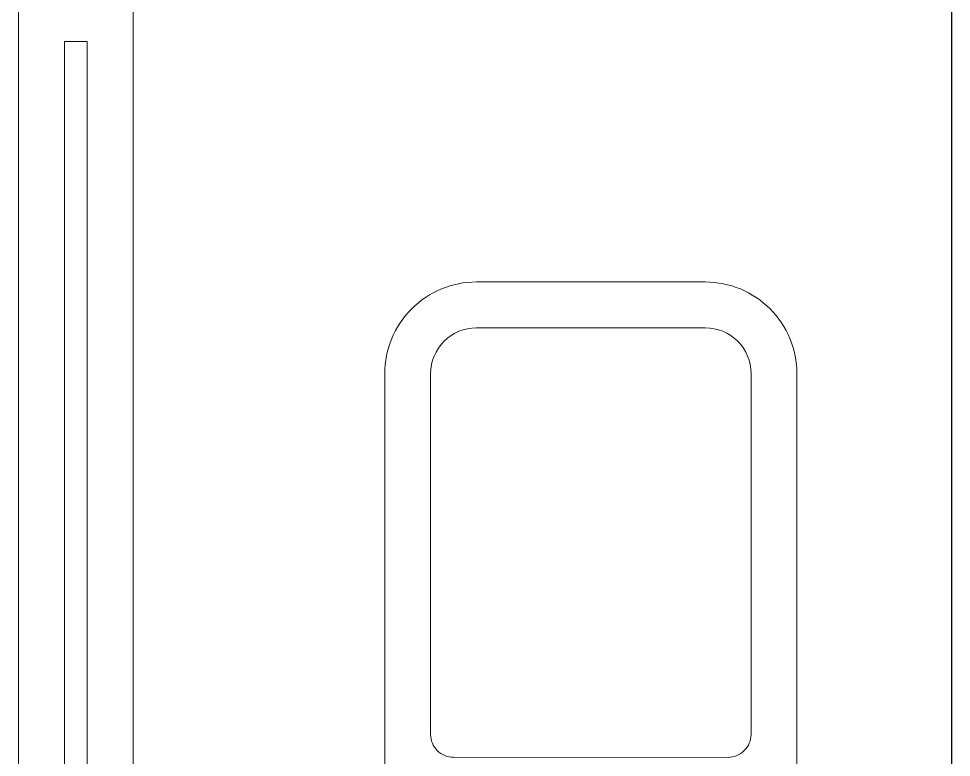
# Model space of a CAD drawing. Header units: millimetres. Extents: x -8913 to 62688, y -13000 to 43000.
# Drawn here: x 39863 to 40678, y 17600 to 18245 of the extents above; entities that cross this region are included whole.
import ezdxf

# ---------------------------------------------------------------- set-up
doc = ezdxf.new("R2010")
doc.units = ezdxf.units.MM
doc.header["$MEASUREMENT"] = 0
doc.linetypes.add('1735 X DT-5BR-Grids$0$CENTER2', pattern=[28.575, 19.05, -3.175, 3.175, -3.175])
for name, color, linetype, lineweight in [('1735 X DT-5BR-FFP$0$Glass Part', 4, 'Continuous', 0), ('1735 X DT-5BR-FFP$0$N--SANITARY-0', 8, 'Continuous', 13), ('1735 X DT-5BR-FFP$0$N--SANITARY-1', 9, 'Continuous', 18), ('1735 X DT-5BR-Grids$0$08--SECTREF-LINE', 7, 'Continuous', 25), ('Z--X-REF', 7, 'Continuous', 0)]:
    doc.layers.add(name, color=color, linetype=linetype, lineweight=lineweight)

# ---------------------------------------------------------------- blocks, each defined once
blk = doc.blocks.new('1735 X DT-5BR-FFP$0$1268XT02$0$wc')
at = {"ltscale": 300}
for p, q in [((-0.15327, 0.25495), (-0.15327, 0.19257)), ((0.15327, 0.25495), (0.15327, 0.19257))]:
    blk.add_line(p, q, dxfattribs=at)
for points in [[(0.2045, 0.16757), (0.2045, 0.075, -0.414214), (0.1795, 0.05), (-0.1795, 0.05, -0.414214), (-0.2045, 0.075), (-0.2045, 0.16757, -0.414214), (-0.1795, 0.19257), (-0.15327, 0.19257), (-0.15327, 0.25495, -0.414214), (-0.18, 0.28168), (-0.18, 0.65, -0.414214), (-0.1, 0.73), (0.1, 0.73, -0.414214), (0.18, 0.65), (0.18, 0.28168, -0.414214), (0.15327, 0.25495), (0.15327, 0.19257), (0.1795, 0.19257, -0.414214)], [(0.15327, 0.25495), (-0.15327, 0.25495, -0.414214), (-0.18, 0.28168), (-0.18, 0.65, -0.414214), (-0.1, 0.73), (0.1, 0.73, -0.414214), (0.18, 0.65), (0.18, 0.28168, -0.414214)], [(-0.14, 0.33495, 0.414214), (-0.12, 0.31495), (0.12, 0.31495, 0.414214), (0.14, 0.33495), (0.14, 0.65, 0.414214), (0.1, 0.69), (-0.1, 0.69, 0.414214), (-0.14, 0.65)], [(0.2045, 0.075), (0.2045, 0.16757, 0.414214), (0.1795, 0.19257), (-0.1795, 0.19257, 0.414214), (-0.2045, 0.16757), (-0.2045, 0.075, 0.414214), (-0.1795, 0.05), (0.1795, 0.05, 0.414214)], [(0.03564, 0.12129, -1), (-0.03564, 0.12129, -1)], [(0.01782, 0.12129, -1), (-0.01782, 0.12129, -1)]]:
    blk.add_lwpolyline(points, format="xyb", close=True, dxfattribs=at)
for radius in [0.03564, 0.01782]:
    blk.add_circle((0, 0.12129), radius, dxfattribs=at)
blk = doc.blocks.new('1735 X DT-5BR-FFP')
at = {"layer": '1735 X DT-5BR-FFP$0$Glass Part'}
blk.add_lwpolyline([(4135, 17325.03), (4135, 18225.02), (4115, 18225.02), (4115, 17325.03)], dxfattribs=at)
at = {"layer": '1735 X DT-5BR-FFP$0$N--SANITARY-0'}
for p, q in [((4075.01, 17325.03), (4075, 19125.02)), ((4175.01, 17325.03), (4175, 19125.02))]:
    blk.add_line(p, q, dxfattribs=at)
at = {"layer": '1735 X DT-5BR-FFP$0$N--SANITARY-1', "extrusion": (0, 0, -1), "xscale": -1000.000000000004, "yscale": 1000.000000000004, "zscale": -1000.000000000004, "rotation": 0.006415754489035308}
blk.add_blockref('1735 X DT-5BR-FFP$0$1268XT02$0$wc', (-4574.93, 17285.04), dxfattribs=at)
blk = doc.blocks.new('1735 X DT-5BR-Grids')
at = {"layer": '1735 X DT-5BR-Grids$0$08--SECTREF-LINE', "color": 4, "linetype": '1735 X DT-5BR-Grids$0$CENTER2', "ltscale": 100}
blk.add_lwpolyline([(4890, 30100.509), (4890, 1688.388)], dxfattribs=at)

msp = doc.modelspace()

# ---------------------------------------------------------------- block references
at = {"layer": 'Z--X-REF'}
msp.add_blockref('1735 X DT-5BR-FFP', (35787.5, 0), dxfattribs=at)

# ---------------------------------------------------------------- next in the draw order: block references
msp.add_blockref('1735 X DT-5BR-Grids', (35787.5, 0))

doc.saveas('drawing.dxf')
